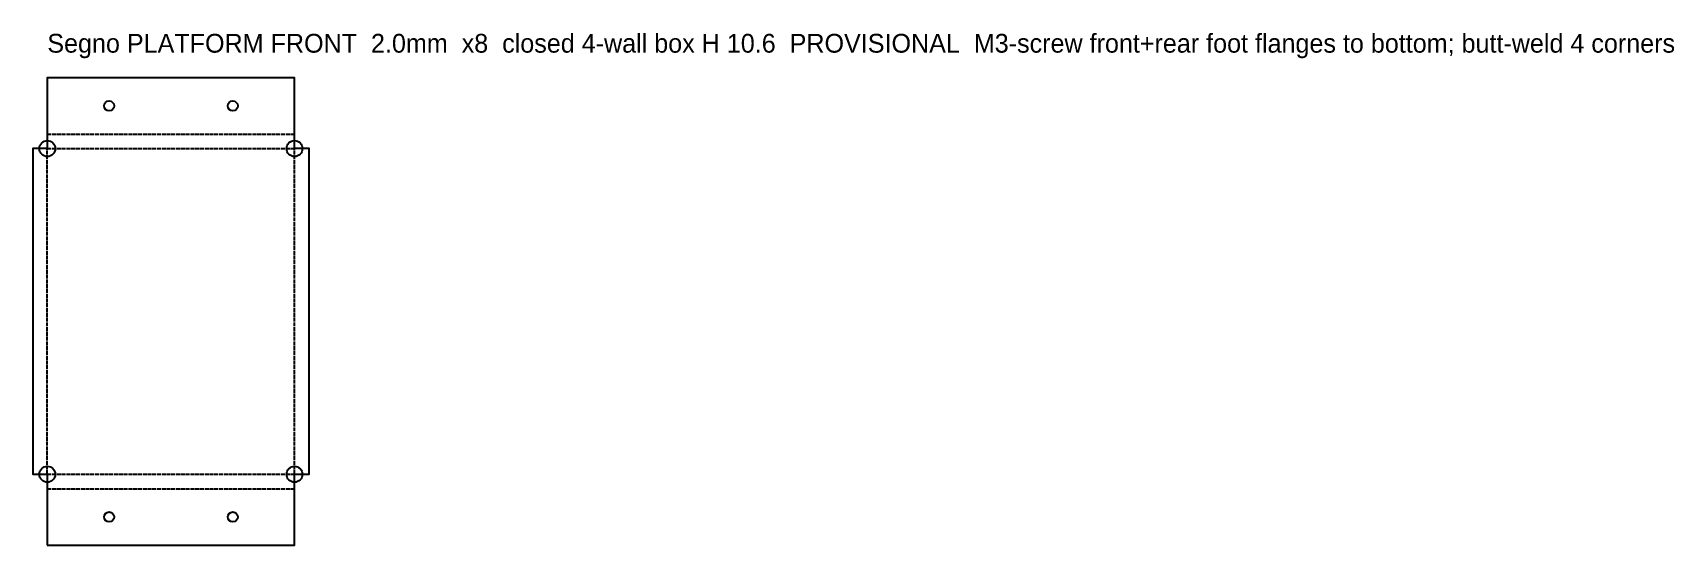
# Model space of a CAD drawing. Header units: millimetres. Extents: x 0 to 524, y 0 to 164.
import ezdxf

# ---------------------------------------------------------------- set-up
doc = ezdxf.new("R2010")
doc.units = ezdxf.units.MM
doc.linetypes.add('DASHED', pattern=[1.524, 1.27, -0.254])
for name, color, linetype in [('BEND', 4, 'DASHED'), ('CUT', 7, 'Continuous'), ('NOTE', 8, 'Continuous')]:
    doc.layers.add(name, color=color, linetype=linetype)

msp = doc.modelspace()

# ---------------------------------------------------------------- linework, layer by layer
at = {"layer": 'BEND'}
for points in [[(4.63, 131.26), (83.63, 131.26)], [(4.63, 126.63), (83.63, 126.63)], [(4.63, 22.63), (4.63, 126.63)], [(83.63, 22.63), (83.63, 126.63)], [(4.63, 22.63), (83.63, 22.63)], [(4.63, 18), (83.63, 18)]]:
    msp.add_lwpolyline(points, dxfattribs=at)
at = {"layer": 'CUT'}
msp.add_lwpolyline([(4.63, 0), (83.63, 0), (83.63, 22.63), (88.26, 22.63), (88.26, 126.63), (83.63, 126.63), (83.63, 149.26), (4.63, 149.26), (4.63, 126.63), (0, 126.63), (0, 22.63), (4.63, 22.63)], close=True, dxfattribs=at)
for centre, radius in [((24.38, 140.26), 1.6), ((63.88, 140.26), 1.6), ((4.63, 126.63), 2.54), ((83.63, 126.63), 2.54), ((4.63, 22.63), 2.54), ((83.63, 22.63), 2.54), ((24.38, 9), 1.6), ((63.88, 9), 1.6)]:
    msp.add_circle(centre, radius, dxfattribs=at)

# ---------------------------------------------------------------- texts
at = {"layer": 'NOTE'}
msp.add_text('Segno PLATFORM FRONT  2.0mm  x8  closed 4-wall box H 10.6  PROVISIONAL  M3-screw front+rear foot flanges to bottom; butt-weld 4 corners', height=6, dxfattribs=at).set_placement((4.63, 157.26))

doc.saveas('drawing.dxf')
